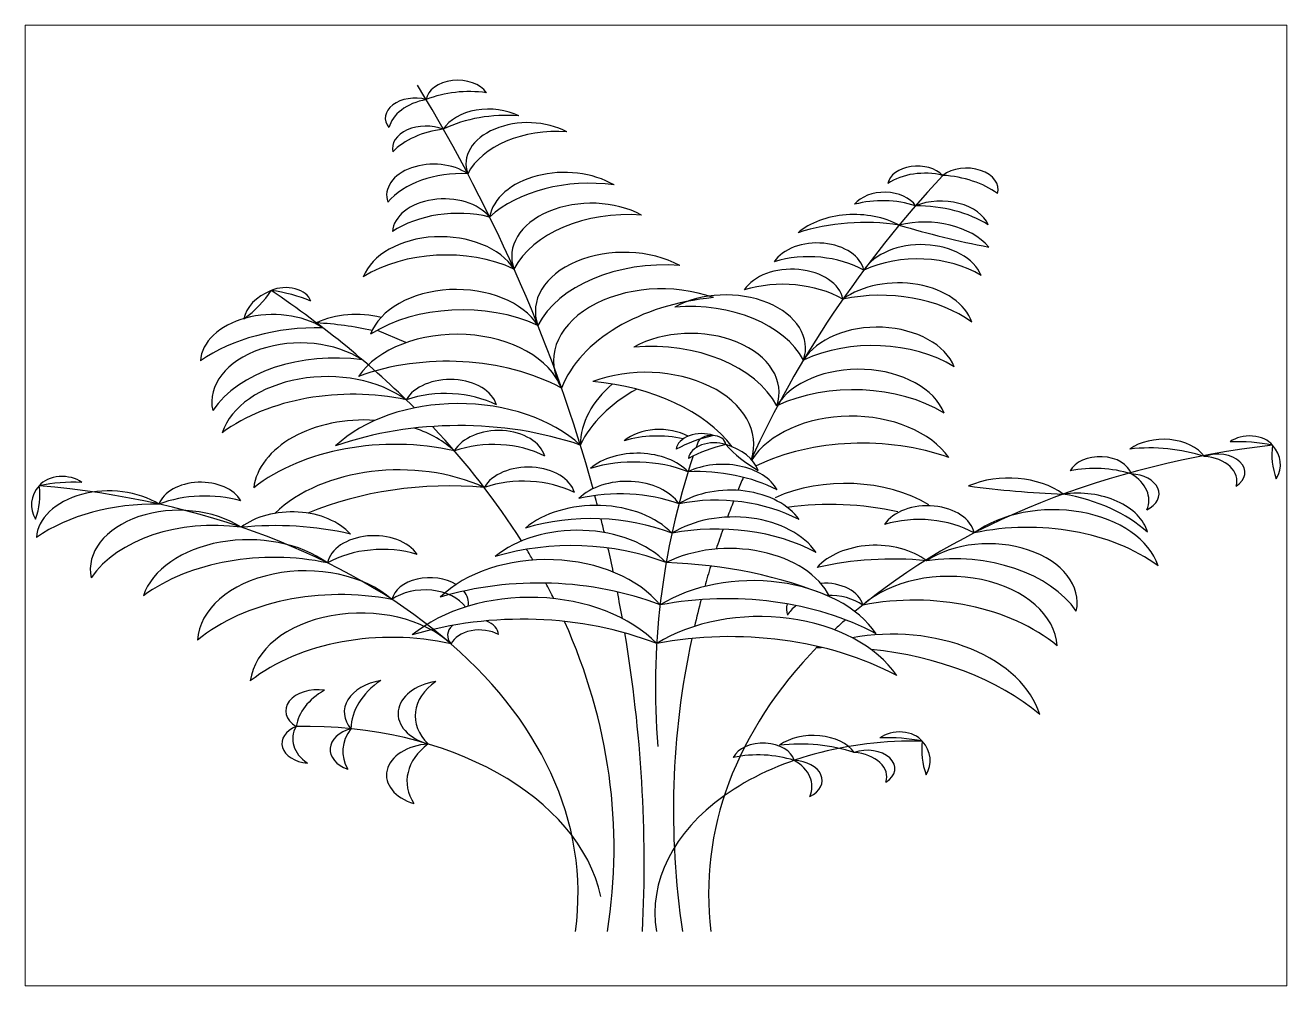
# Paper-space layout 'Layout1' of a CAD drawing. Header units: millimetres. Extents: x 1.05 to 9.45, y 0.8 to 7.2.
# The model-space entities are those that its viewports show. They can reach past a viewport. Long polylines and large blocks are cut down to what shows.
import ezdxf

# ---------------------------------------------------------------- set-up
doc = ezdxf.new("R2010")
doc.units = ezdxf.units.MM
doc.header["$MEASUREMENT"] = 0

# ---------------------------------------------------------------- blocks, each defined once
blk = doc.blocks.new('M_SITE2D_ELEV_SHRUBS_Shrub 2')
at = {"color": 0, "linetype": 'ByBlock'}
blk.add_line((-311.193, 706.425), (-278.1435, 692.21), dxfattribs=at)
for centre, major_axis, start_param, end_param in [((-3672.768, 78.96), (3674.973, 0), 0.181022478, 0.382905969), ((-216.87, 975.297), (37.053, 0), 0.419521913, 3.057882718), ((-266.6655, 955.577), (35.124, 0), 1.195551445, 3.640956991), ((-203.1435, 921.313), (98.1525, 0), 1.364409048, 2.112995582), ((-236.6415, 937.902), (-61.626, 0), -1.2887455, -0.157931388), ((-180.345, 927.616), (57.8895, 0), 0.911532777, 2.742947968), ((-159.9195, 875.687), (-124.563, 0), 4.591397782, 5.34626827), ((-134.37, 901.697), (-72.795, 0), 4.030233325, 6.524082929), ((-253.755, 919.739), (39.7245, 0), 1.041403337, 3.288601213), ((-217.5465, 884.012), (89.349, 0), 1.752531423, 2.577473127), ((-100.8135, 866.39), (-110.1585, 0), 4.60014902, 5.954167216), ((-245.007, 864.686), (-55.2345, 0), 3.904034868, 6.501203966), ((-212.4465, 824.012), (-99.4365, 0), 4.638075095, 5.767163739), ((-91.5165, 832.859), (-88.3035, 0), 3.991421688, 6.172524277), ((323.082, 875.788), (35.124, 0), 0.564140645, 3.009546191), ((331.668, 849.706), (-61.626, 0), 4.363029025, 5.493843136), ((380.7375, 872.111), (37.053, 0), -0.21188887, 2.426471935), ((-62.2575, 782.507), (144.7995, 0), 1.368931196, 2.511829461), ((2175.594, 142.122), (2139.0405, 0), 2.590918568, 2.848165369), ((344.0175, 823.133), (98.1525, 0), 0.732998265, 1.481584799), ((-232.7895, 820.174), (-60.759, 0), 3.635051879, 6.23222096), ((-59.787, 793.152), (-93.594, 0), 4.030233325, 6.524082929), ((284.466, 841.996), (-39.7245, 0), 3.551585191, 5.798783066), ((282.06, 798.908), (-89.349, 0), 4.262713276, 5.08765498), ((350.697, 819.465), (-57.8895, 0), 3.42171463, 5.253129839), ((-216.096, 770.695), (109.38, 0), 1.227499453, 2.356588097), ((-16.6425, 747.757), (-141.633, 0), 4.60014902, 5.954167216), ((321.2055, 769.511), (124.563, 0), 0.818394328, 1.573264833), ((248.934, 786.42), (-83.748, 0), 4.030954862, 5.620759046), ((261.075, 715.395), (176.322, 0), 1.338376817, 2.030151802), ((643.35, 1341.447), (840.108, 0), 4.293562669, 4.427006198), ((331.6845, 775.936), (86.1615, 0), 0.510995334, 1.926388225), ((-236.8185, 753.863), (-93.594, 0), 3.543418533, 6.037268136), ((-230.541, 700.286), (-141.633, 0), 4.113334246, 5.467352424), ((-21.5955, 728.53), (103.9935, 0), 0.888640672, 3.382490275), ((205.341, 772.009), (-55.2345, 0), 3.272624085, 5.869793166), ((327.4185, 758.347), (72.795, 0), 0.257229871, 2.751079475), ((26.343, 678.091), (-157.371, 0), 4.60014902, 5.954167216), ((195.6105, 726.364), (-99.4365, 0), 4.006664312, 5.135752939), ((323.2425, 716.641), (-110.1585, 0), 3.968738237, 5.322756433), ((175.371, 737.553), (60.759, 0), 0.131031431, 2.728200512), ((-418.7835, 736.24), (30.3015, 0), 0.218628756, 2.164936982), ((-218.2965, 684.876), (103.9935, 0), 0.40182588, 2.895675483), ((22.647, 670.341), (-126.9345, 0), 4.21195397, 6.670812078), ((164.667, 687.343), (109.38, 0), 0.865071658, 1.994160285), ((300.6945, 703.061), (88.3035, 0), 0.218418252, 2.399520823), ((-605.292, 801.875), (-184.7295, 0), 2.41070957, 2.733308043), ((-401.4495, 714.85), (66.687, 0), 2.110969168, 3.033048446), ((-464.628, 659.501), (-143.16, 0), 4.157499715, 4.509251313), ((-1433.5035, 97.956), (1400.319, 0), 0.587010357, 0.777710808), ((113.7585, 602.33), (-215.5125, 0), -1.430168063, -0.253436503), ((98.1135, 685.45), (93.594, 0), -0.229584903, 2.2642647), ((279.729, 650.903), (-144.7995, 0), 3.879113067, 5.022011315), ((-433.773, 667.933), (85.296, 0), 0.811718758, 3.101484446), ((-335.9775, 671.932), (-79.5525, 0), 4.336939476, 5.338180257), ((-211.3215, 625.346), (-157.371, 0), 4.113334246, 5.467352424), ((55.743, 639.732), (-141.633, 0), 3.481923445, 4.835941641), ((-403.7715, 535.128), (270.516, 0), 1.24557136, 1.492355104), ((275.8005, 647.498), (93.594, 0), 0.257229871, 2.751079475), ((-381.0585, 581.407), (191.763, 0), 1.539552402, 2.373650785), ((-401.5545, 622.056), (103.9935, 0), 0.792348344, 3.286197947), ((-217.6965, 617), (-126.9345, 0), 3.396689384, 5.855547474), ((56.6325, 633.29), (-103.9935, 0), 2.91200775, 5.405857353), ((270.432, 593.877), (-141.633, 0), 3.968738237, 5.322756433), ((-361.113, 568.778), (-157.371, 0), 4.503856692, 5.857874888), ((9.5535, 582.492), (157.371, 0), 0.340330792, 1.694348987), ((-229.482, 526.153), (215.5125, 0), 0.896159987, 2.072891564), ((-370.2015, 567.705), (-126.1485, 0), 3.883664484, 6.064767055), ((3.948, 572.248), (-126.9345, 0), 2.930226108, 5.224136691), ((254.061, 591.121), (103.9935, 0), 0.257229871, 2.751079475), ((-340.2495, 493.194), (206.856, 0), 1.261173992, 2.40407224), ((-225.4875, 611.639), (-55.2345, 0), 3.328072096, 5.925241194), ((104.025, 570.359), (176.844, 0), 2.476029495, 3.13230176), ((128.07, 528.8), (210.8235, 0), 2.262312148, 2.833244986), ((-86.004, 503.554), (-215.5125, 0), 3.617015699, 4.583073435), ((248.097, 531.542), (157.371, 0), 0.827145584, 2.18116378), ((-231.408, 565.705), (99.4365, 0), 0.920519669, 2.049608313), ((-215.9925, 502.258), (-176.844, 0), 3.768845539, 5.666188815), ((-326.5455, 514.034), (-130.224, 0), 4.615102443, 6.201747284), ((-215.0955, 385.766), (-312.7695, 0), 4.24011025, 5.194924121), ((-1433.5035, 97.956), (1400.319, 0), 0.396727912, 0.559220509), ((245.181, 520.723), (-126.9345, 0), 3.580543187, 5.87875866), ((-290.5095, 427.149), (-217.617, 0), 4.385492512, 5.578804368), ((-326.5455, 514.034), (-130.224, 0), 3.762549595, 4.240265288), ((-168.897, 551.643), (55.2345, 0), 0.186479442, 2.78364854), ((20.145, 554.346), (-53.0535, 0), 4.027079306, 5.608333105), ((17.382, 519.447), (-93.831, 0), 4.380500381, 5.137068393), ((69.8685, 564.635), (30.3015, 0), 1.103790899, 3.050099126), ((129.9375, 492.391), (143.16, 0), 1.901069205, 2.252820803), ((81.315, 571.636), (-16.701, 0), 3.168567311, 6.122723244), ((258.507, 429.971), (215.5125, 0), 1.08001379, 2.189218108), ((611.772, 542.258), (-53.8575, 0), 3.597817496, 5.533939178), ((713.1615, 561.947), (30.3015, 0), 0.481532955, 2.427841181), ((-174.819, 505.708), (-99.4365, 0), 4.062112323, 5.191200967), ((84.3675, 553.898), (30.3015, 0), 1.103790899, 3.050099126), ((144.4365, 481.654), (143.16, 0), 1.901069205, 2.252820803), ((1896.5865, 287.75), (-1881.21, 0), -0.2297945, -0.225560052), ((71.241, 531.216), (66.687, 0), 0.235679419, 1.157758714), ((256.887, 634.769), (-184.7295, 0), 0.535419821, 0.858018312), ((879.3615, 45.059), (801.57, 0), 1.745522949, 2.474559282), ((595.908, 470.59), (-146.097, 0), 4.257325672, 4.87443102), ((675.513, 539.167), (-32.271, 0), 2.310616281, 5.209589424), ((698.808, 479.902), (143.16, 0), 1.27881126, 1.630562858), ((924.051, 560.622), (184.7295, 0), 3.05475453, 3.37735302), ((682.665, 548.617), (66.687, 0), -0.386578526, 0.535500769), ((-285.735, 424.357), (-176.844, 0), 4.110705605, 5.680727913), ((-9.438, 468.047), (-125.1075, 0), 4.182254523, 5.137068393), ((-5.754, 514.58), (70.737, 0), 0.569397175, 2.466740451), ((1896.5865, 287.75), (1881.21, 0), 2.923898382, 3.19803051), ((94.086, 503.166), (68.3685, 0), 0.348881771, 2.200496896), ((537.507, 533.096), (37.053, 0), 0.178739204, 2.817099992), ((655.08, 529.473), (-43.2, 0), 2.924762407, 4.595443281), ((-681.228, 514.259), (30.3015, 0), 0.713751473, 2.660059699), ((-133.902, 508.648), (55.2345, 0), 0.186479442, 2.78364854), ((-139.8225, 462.713), (99.4365, 0), 0.920519669, 2.049608313), ((63.537, 436.41), (155.694, 0), 0.916150272, 1.633228395), ((2175.594, 142.122), (-2139.0405, 0), -0.278004718, -0.26681775), ((238.188, 428.503), (-146.7495, 0), 3.980176602, 5.306788189), ((430.2075, 475.25), (86.1615, 0), 0.733559773, 2.148952664), ((531.5265, 478.487), (98.1525, 0), 1.123626322, 1.872212873), ((533.2365, 506.658), (61.626, 0), -0.282131444, 0.848682668), ((571.695, 514.121), (35.124, 0), -0.939427153, 1.505978394), ((-650.7315, 500.929), (66.687, 0), 2.606091884, 3.52817118), ((-892.1175, 512.934), (184.7295, 0), -0.235760367, 0.086838124), ((-626.2605, 460.637), (-85.296, 0), 3.953311412, 6.2430771), ((-666.8745, 432.215), (-143.16, 0), 4.652622449, 5.004374047), ((-800.865, 43.999), (-725.382, 0), 3.050481667, 4.584130057), ((-518.577, 494.098), (-50.3535, 0), 3.497966616, 6.048913357), ((-226.311, 314.806), (312.7695, 0), 1.440377663, 2.131317455), ((-18.0165, 483.931), (-67.2345, 0), 3.56916125, 5.705633517), ((103.5435, 459.451), (88.422, 0), 0.425084137, 2.322427413), ((546.9465, 1072.675), (840.108, 0), 4.516127107, 4.649570636), ((-513.5745, 439.532), (107.997, 0), 1.1694786, 2.094216067), ((-25.6605, 416.097), (146.769, 0), 1.082696536, 1.908912924), ((-3672.768, 78.96), (3674.973, 0), 0.172891548, 0.177636993), ((86.439, 402.331), (156.3855, 0), 0.896348831, 1.851162702), ((2175.594, 142.122), (2139.0405, 0), 2.88381508, 2.897519702), ((220.098, 333.555), (-251.979, 0), 4.388611485, 4.911873394), ((510.828, 458.986), (-83.748, 0), 3.322374259, 4.912178426), ((450.717, 399.791), (-176.322, 0), 3.77138885, 4.463163835), ((-573.546, 374.111), (-191.763, 0), 4.681145056, 5.515243438), ((-544.2105, 425.394), (103.9935, 0), 0.792348344, 3.286197947), ((-411.2805, 439.862), (79.5525, 0), 0.533748686, 2.423500303), ((-54.492, 429.708), (-106.107, 0), 3.710989829, 5.608333105), ((-60.0165, 359.909), (187.662, 0), 1.040661869, 1.99547574), ((107.3265, 416.165), (106.107, 0), 0.425084137, 2.322427413), ((334.8855, 463.302), (-55.2345, 0), 3.272624085, 5.869793166), ((482.6265, 411.278), (-126.1485, 0), 3.360010905, 5.541113476), ((-503.7675, 372.116), (157.371, 0), 1.362264039, 2.716282234), ((-431.172, 296.397), (-270.516, 0), 4.379573838, 4.860860457), ((-3672.768, 78.96), (-3674.973, 0), 3.301289285, 3.308003096), ((86.802, 347.621), (187.662, 0), 0.896348831, 1.851162702), ((325.1535, 417.657), (-99.4365, 0), 4.006664312, 5.135752939), ((452.676, 336.767), (-206.856, 0), 3.879113067, 5.022011315), ((-462.723, 376.072), (-126.1485, 0), 3.883664484, 6.064767055), ((-314.9805, 428.097), (-55.2345, 0), 3.554984795, 6.152153876), ((-82.626, 307.331), (-218.9385, 0), 4.182254523, 5.137068393), ((-76.179, 388.764), (-123.7905, 0), 3.710989829, 5.608333105), ((2175.594, 142.122), (-2139.0405, 0), -0.233884731, -0.217030453), ((406.719, 386.091), (-103.9935, 0), 2.99698736, 5.490836963), ((-432.771, 301.561), (206.856, 0), 1.261173992, 2.40407224), ((-305.25, 382.451), (-99.4365, 0), 4.289025022, 5.418113649), ((-1433.5035, 97.956), (1400.319, 0), 0.370752718, 0.385399958), ((-3672.768, 78.96), (3674.973, 0), 0.140539304, 0.152253274), ((102.567, 367.341), (-123.7905, 0), 3.460686994, 5.35803027), ((273.789, 400.559), (79.5525, 0), 0.718092351, 2.607843968), ((366.2775, 332.813), (157.371, 0), 0.425310419, 1.779328615), ((-395.3985, 339.029), (-126.9345, 0), 3.787211848, 6.246069938), ((-112.413, 335.993), (151.1445, 0), 0.491099698, 2.545037911), ((9.066, 167.972), (398.3805, 0), 1.01248571, 1.52304623), ((293.682, 257.094), (270.516, 0), 1.42232485, 1.903611469), ((-249.3645, 385.501), (-45.1425, 0), 3.966700967, 6.13492779), ((-121.4685, 221.609), (-281.493, 0), 4.182254523, 5.137068393), ((129.5475, 305.993), (-159.159, 0), 3.566676791, 5.464020067), ((2175.594, 142.122), (-2139.0405, 0), -0.202748581, -0.185579899), ((360.318, 332.491), (126.9345, 0), 0.037115369, 2.495973459), ((-354.4215, 252.03), (215.5125, 0), 1.286682451, 2.463414028), ((-255.342, 365.894), (52.887, 0), 0.447243536, 2.390850132), ((-1433.5035, 97.956), (1400.319, 0), 0.319260095, 0.339898142), ((98.76, 203.178), (281.493, 0), 0.896348831, 1.851162702), ((214.284, 378.963), (-45.1425, 0), -1.011550457, -0.995887035), ((214.284, 378.963), (-45.1425, 0), 3.28985017, 4.818020845), ((-132.048, 274.565), (176.844, 0), 0.569397175, 2.466740451), ((-249.3645, 385.501), (-45.1425, 0), 3.028655504, 3.637570512), ((-3672.768, 78.96), (3674.973, 0), 0.118078558, 0.130970642), ((2175.594, 142.122), (-2139.0405, 0), -0.174563399, -0.152201804), ((220.2615, 359.356), (-52.887, 0), 3.892335175, 4.775589831), ((319.341, 245.493), (-215.5125, 0), 3.819771279, 4.996502856), ((-330.5355, 287.217), (-130.224, 0), 3.762549595, 6.201747284), ((-141.2565, 158.233), (-312.7695, 0), 4.182254523, 5.137068393), ((137.649, 251.993), (176.844, 0), 0.425084137, 2.322427413), ((214.284, 378.963), (-45.1425, 0), -0.192953025, 0.252719487), ((220.2615, 359.356), (52.887, 0), 2.417154355, 2.791827136), ((-294.4995, 200.332), (-217.617, 0), 4.385492512, 5.578804368), ((-198.714, 347.767), (29.967, 0), 2.513510982, 3.668096984), ((-198.714, 347.767), (29.967, 0), 0.042986779, 1.026904067), ((-1433.5035, 97.956), (-1400.319, 0), 3.036470199, 3.430655498), ((103.4415, 137.753), (-312.7695, 0), 4.037941485, 4.992755355), ((879.3615, 45.059), (-801.57, 0), -0.644396259, -0.617055048), ((-191.2755, 330.826), (-34.917, 0), 4.012113753, 5.982155316), ((-3672.768, 78.96), (-3674.973, 0), 3.109358255, 3.25268033), ((2175.594, 142.122), (2139.0405, 0), 2.999502886, 3.241421507), ((293.379, 231.316), (-176.844, 0), 3.34330519, 4.98138375), ((879.3615, 45.059), (801.57, 0), 2.568585474, 3.22601327), ((222.06, 124.966), (312.7695, 0), 1.603776417, 1.627791101), ((222.06, 124.966), (-312.7695, 0), 3.814569884, 4.562681985), ((-381.735, 259.149), (37.053, 0), 1.343256984, 3.981617773), ((-308.8515, 233.906), (-98.1525, 0), -0.853448551, -0.104861999), ((-292.1025, 257.462), (-57.8895, 0), -1.306324822, 0.525090369), ((-217.641, 237.021), (124.563, 0), 2.373540183, 3.12841067), ((-228.567, 255.857), (-58.236, 0), -1.329216927, 1.164632676), ((-178.578, 253.108), (88.128, 0), 2.382291439, 3.736309617), ((-388.152, 220.774), (35.124, 0), 2.119286499, 4.564692046), ((-348.8985, 226.089), (61.626, 0), 2.776582226, 3.90739632), ((-395.8155, 6.864), (350.997, 0), 0.146734717, 1.601142908), ((-326.931, 213.666), (39.7245, 0), 1.965138392, 4.212336267), ((-262.344, 211.388), (-89.349, 0), -0.465326176, 0.359615528), ((317.9055, 21.431), (303.1365, 0), 1.534828704, 3.247840252), ((200.5605, 194.347), (-53.8575, 0), 3.597817496, 5.533939178), ((287.5965, 131.991), (-143.16, 0), 4.420403914, 4.772155512), ((301.9515, 214.036), (30.3015, 0), 0.481532955, 2.427841181), ((512.8395, 212.71), (184.7295, 0), 3.05475453, 3.37735302), ((271.455, 200.706), (66.687, 0), -0.386578526, 0.535500769), ((-245.2155, 183.613), (55.2345, 0), 1.686177286, 4.283346367), ((-176.9085, 176.412), (99.4365, 0), 2.420217496, 3.54930614), ((141.912, 196.449), (-37.053, 0), 3.320331857, 5.958692645), ((135.9315, 141.84), (98.1525, 0), 1.123626322, 1.872212873), ((184.6965, 122.679), (146.097, 0), 1.115733018, 1.732838367), ((243.8685, 181.562), (43.2, 0), -0.216830247, 1.453850628), ((264.3015, 191.256), (-32.271, 0), 2.310616281, 5.209589424), ((137.6415, 170.011), (61.626, 0), -0.282131444, 0.848682668), ((176.1, 177.475), (35.124, 0), -0.939427153, 1.505978394)]:
    blk.add_ellipse(centre, major_axis=major_axis, ratio=0.666666667, start_param=start_param, end_param=end_param, dxfattribs=at)

msp = doc.modelspace()

# ---------------------------------------------------------------- block references
msp.add_blockref('M_SITE2D_ELEV_SHRUBS_Shrub 2', (11100, 17400))

psp = doc.layouts.get("Layout1")

# ---------------------------------------------------------------- viewports
at = {"layer": '0'}
psp.add_viewport(center=(5.25, 4), size=(8.4, 6.4), view_center_point=(11116.0851, 17900.3724), view_height=1128.708918, dxfattribs=at)

doc.saveas('drawing.dxf')
